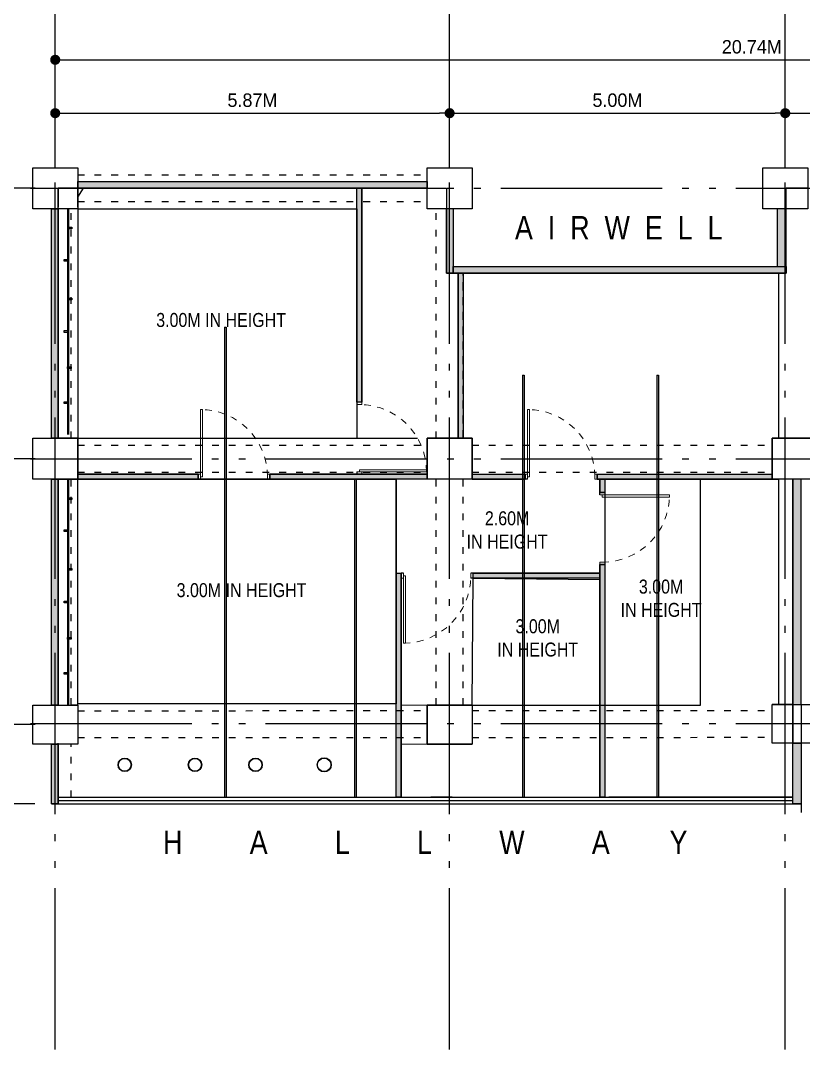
# Model space of a CAD drawing. Header units: metres. Extents: x 1770 to 2101, y 1850 to 1943.
# Drawn here: x 1820.37 to 1832.02, y 1883.31 to 1898.62 of the extents above; entities that cross this region are included whole.
import ezdxf

# ---------------------------------------------------------------- set-up
doc = ezdxf.new("R2010")
doc.units = ezdxf.units.M
for name, pattern in [('ACAD_ISO02W100', [15, 12, -3]), ('ACAD_ISO05W100', [33, 24, -3, 0, -3, 0, -3]), ('ACAD_ISO07W100', [3, 0, -3])]:
    doc.linetypes.add(name, pattern=pattern)
for name, color, linetype in [('AR-DIM 1', 7, 'Continuous'), ('CEILING TILES', 30, 'Continuous'), ('COLUMN AND BEAMS', 160, 'Continuous'), ('LOLLIPOP', 80, 'ACAD_ISO05W100'), ('SPINKLER', 10, 'Continuous'), ('TRACK LIGHT', 210, 'Continuous'), ('WALLS', 30, 'Continuous')]:
    doc.layers.add(name, color=color, linetype=linetype)
doc.layers.add('DOOR', color=210, linetype='Continuous', lineweight=15)
doc.layers.add('TEFRIS1', color=161, linetype='Continuous', lineweight=15)
doc.styles.get("Standard").update_dxf_attribs({"font": 'arial.ttf'})
doc.styles.add('style2', font='bahnschrift.ttf')
doc.dimstyles.new('Copy of 100', dxfattribs={"dimtxt": 0.2, "dimasz": 0.15, "dimexe": 0.18, "dimexo": 0.3, "dimgap": 0.09, "dimtad": 1, "dimzin": 0, "dimdsep": 46, "dimtxsty": 'style2', "dimblk": 'DOT', "dimcen": 0.09, "dimclrd": 256, "dimclre": 256, "dimclrt": 256, "dimadec": 0, "dimazin": 0, "dimtfac": 1, "dimtofl": 0, "dimtmove": 0, "dimatfit": 3, "dimldrblk": 'OBLIQUE', "dimfxl": 1, "dimtolj": 1, "dimtzin": 0, "dimarcsym": 0})

# ---------------------------------------------------------------- blocks, each defined once
blk = doc.blocks.new('_Dot')
at = {"color": 0, "linetype": 'ByBlock', "lineweight": -2}
blk.add_line((-0.5, 0), (-1, 0), dxfattribs=at)
at = {"color": 0, "linetype": 'ByBlock', "const_width": 0.5}
blk.add_lwpolyline([(-0.25, 0, 1), (0.25, 0, 1)], format="xyb", close=True, dxfattribs=at)
blk = doc.blocks.new('*D27')
at = {"layer": 'AR-DIM 1', "lineweight": -2, "ltscale": 0.1, "transparency": 16777216}
for p, q in [((1820.881, 1896.426), (1820.881, 1897.422)), ((1826.751, 1896.426), (1826.751, 1897.422)), ((1821.031, 1897.242), (1826.601, 1897.242))]:
    blk.add_line(p, q, dxfattribs=at)
at = {"layer": 'Defpoints', "color": 0, "ltscale": 0.1, "transparency": 16777216}
for p in [(1826.751, 1897.242), (1820.881, 1896.126), (1826.751, 1896.126)]:
    blk.add_point(p, dxfattribs=at)
at = {"layer": 'AR-DIM 1', "lineweight": -2, "ltscale": 0.1, "transparency": 16777216, "xscale": 0.15, "yscale": 0.15, "zscale": 0.15, "rotation": 180}
blk.add_blockref('_Dot', (1820.881, 1897.242), dxfattribs=at)
at = {"layer": 'AR-DIM 1', "lineweight": -2, "ltscale": 0.1, "transparency": 16777216, "xscale": 0.15, "yscale": 0.15, "zscale": 0.15}
blk.add_blockref('_Dot', (1826.751, 1897.242), dxfattribs=at)
at = {"layer": 'AR-DIM 1', "ltscale": 0.1, "transparency": 16777216, "insert": (1823.816, 1897.434), "char_height": 0.2, "attachment_point": 5, "style": 'style2'}
blk.add_mtext('\\A1;5.87M', dxfattribs=at)
blk = doc.blocks.new('_Oblique')
at = {"color": 0, "linetype": 'ByBlock', "lineweight": -2}
blk.add_line((-0.5, -0.5), (0.5, 0.5), dxfattribs=at)
blk = doc.blocks.new('*D28')
at = {"layer": 'AR-DIM 1', "lineweight": -2, "ltscale": 0.1, "transparency": 16777216}
for p, q in [((1826.751, 1896.426), (1826.751, 1897.422)), ((1831.746, 1896.426), (1831.746, 1897.422)), ((1826.901, 1897.242), (1831.596, 1897.242))]:
    blk.add_line(p, q, dxfattribs=at)
at = {"layer": 'Defpoints', "color": 0, "ltscale": 0.1, "transparency": 16777216}
for p in [(1831.746, 1897.242), (1826.751, 1896.126), (1831.746, 1896.126)]:
    blk.add_point(p, dxfattribs=at)
at = {"layer": 'AR-DIM 1', "lineweight": -2, "ltscale": 0.1, "transparency": 16777216, "xscale": 0.15, "yscale": 0.15, "zscale": 0.15, "rotation": 180}
blk.add_blockref('_Dot', (1826.751, 1897.242), dxfattribs=at)
at = {"layer": 'AR-DIM 1', "lineweight": -2, "ltscale": 0.1, "transparency": 16777216, "xscale": 0.15, "yscale": 0.15, "zscale": 0.15}
blk.add_blockref('_Dot', (1831.746, 1897.242), dxfattribs=at)
at = {"layer": 'AR-DIM 1', "ltscale": 0.1, "transparency": 16777216, "insert": (1829.248, 1897.434), "char_height": 0.2, "attachment_point": 5, "style": 'style2'}
blk.add_mtext('\\A1;5.00M', dxfattribs=at)
blk = doc.blocks.new('*D22')
at = {"layer": 'AR-DIM 1', "lineweight": -2, "ltscale": 0.1, "transparency": 16777216}
for p, q in [((1831.746, 1896.426), (1831.746, 1897.422)), ((1835.791, 1896.426), (1835.791, 1897.422)), ((1831.896, 1897.242), (1835.641, 1897.242))]:
    blk.add_line(p, q, dxfattribs=at)
at = {"layer": 'Defpoints', "color": 0, "ltscale": 0.1, "transparency": 16777216}
for p in [(1835.791, 1897.242), (1831.746, 1896.126), (1835.791, 1896.126)]:
    blk.add_point(p, dxfattribs=at)
at = {"layer": 'AR-DIM 1', "lineweight": -2, "ltscale": 0.1, "transparency": 16777216, "xscale": 0.15, "yscale": 0.15, "zscale": 0.15, "rotation": 180}
blk.add_blockref('_Dot', (1831.746, 1897.242), dxfattribs=at)
at = {"layer": 'AR-DIM 1', "lineweight": -2, "ltscale": 0.1, "transparency": 16777216, "xscale": 0.15, "yscale": 0.15, "zscale": 0.15}
blk.add_blockref('_Dot', (1835.791, 1897.242), dxfattribs=at)
at = {"layer": 'AR-DIM 1', "ltscale": 0.1, "transparency": 16777216, "insert": (1833.768, 1897.434), "char_height": 0.2, "attachment_point": 5, "style": 'style2'}
blk.add_mtext('\\A1;4.05M', dxfattribs=at)
blk = doc.blocks.new('*D24')
at = {"layer": 'AR-DIM 1', "lineweight": -2, "ltscale": 0.1, "transparency": 16777216}
for p, q in [((1820.881, 1896.426), (1820.881, 1898.216)), ((1841.616, 1896.426), (1841.616, 1898.216)), ((1821.031, 1898.036), (1841.466, 1898.036))]:
    blk.add_line(p, q, dxfattribs=at)
at = {"layer": 'Defpoints', "color": 0, "ltscale": 0.1, "transparency": 16777216}
for p in [(1841.616, 1898.036), (1820.881, 1896.126), (1841.616, 1896.126)]:
    blk.add_point(p, dxfattribs=at)
at = {"layer": 'AR-DIM 1', "lineweight": -2, "ltscale": 0.1, "transparency": 16777216, "xscale": 0.15, "yscale": 0.15, "zscale": 0.15, "rotation": 180}
blk.add_blockref('_Dot', (1820.881, 1898.036), dxfattribs=at)
at = {"layer": 'AR-DIM 1', "lineweight": -2, "ltscale": 0.1, "transparency": 16777216, "xscale": 0.15, "yscale": 0.15, "zscale": 0.15}
blk.add_blockref('_Dot', (1841.616, 1898.036), dxfattribs=at)
at = {"layer": 'AR-DIM 1', "ltscale": 0.1, "transparency": 16777216, "insert": (1831.248, 1898.228), "char_height": 0.2, "attachment_point": 5, "style": 'style2'}
blk.add_mtext('\\A1;20.74M', dxfattribs=at)
blk = doc.blocks.new('*D25')
at = {"layer": 'AR-DIM 1', "lineweight": -2, "ltscale": 0.1, "transparency": 16777216}
for p, q in [((1820.581, 1896.126), (1819.467, 1896.126)), ((1819.647, 1895.976), (1819.647, 1892.251)), ((1820.581, 1892.101), (1819.467, 1892.101))]:
    blk.add_line(p, q, dxfattribs=at)
at = {"layer": 'Defpoints', "color": 0, "ltscale": 0.1, "transparency": 16777216}
for p in [(1820.881, 1896.126), (1819.647, 1892.101), (1820.881, 1892.101)]:
    blk.add_point(p, dxfattribs=at)
at = {"layer": 'AR-DIM 1', "lineweight": -2, "ltscale": 0.1, "transparency": 16777216, "xscale": 0.15, "yscale": 0.15, "zscale": 0.15}
for p, rotation in [((1819.647, 1896.126), 90), ((1819.647, 1892.101), 270)]:
    blk.add_blockref('_Dot', p, dxfattribs=dict(at, rotation=rotation))
at = {"layer": 'AR-DIM 1', "ltscale": 0.1, "transparency": 16777216, "insert": (1819.455, 1894.113), "char_height": 0.2, "attachment_point": 5, "rotation": 90, "style": 'style2'}
blk.add_mtext('\\A1;4.03M', dxfattribs=at)
blk = doc.blocks.new('*D26')
at = {"layer": 'AR-DIM 1', "lineweight": -2, "ltscale": 0.1, "transparency": 16777216}
for p, q in [((1820.581, 1892.101), (1819.467, 1892.101)), ((1819.647, 1891.951), (1819.647, 1888.296)), ((1820.581, 1888.146), (1819.467, 1888.146))]:
    blk.add_line(p, q, dxfattribs=at)
at = {"layer": 'Defpoints', "color": 0, "ltscale": 0.1, "transparency": 16777216}
for p in [(1820.881, 1892.101), (1819.647, 1888.146), (1820.881, 1888.146)]:
    blk.add_point(p, dxfattribs=at)
at = {"layer": 'AR-DIM 1', "lineweight": -2, "ltscale": 0.1, "transparency": 16777216, "xscale": 0.15, "yscale": 0.15, "zscale": 0.15}
for p, rotation in [((1819.647, 1892.101), 90), ((1819.647, 1888.146), 270)]:
    blk.add_blockref('_Dot', p, dxfattribs=dict(at, rotation=rotation))
at = {"layer": 'AR-DIM 1', "ltscale": 0.1, "transparency": 16777216, "insert": (1819.455, 1890.123), "char_height": 0.2, "attachment_point": 5, "rotation": 90, "style": 'style2'}
blk.add_mtext('\\A1;3.96M', dxfattribs=at)
blk = doc.blocks.new('*D20')
at = {"layer": 'AR-DIM 1', "lineweight": -2, "ltscale": 0.1, "transparency": 16777216}
for p, q in [((1820.581, 1888.146), (1819.467, 1888.146)), ((1819.647, 1887.996), (1819.647, 1887.116)), ((1820.576, 1886.966), (1819.467, 1886.966))]:
    blk.add_line(p, q, dxfattribs=at)
at = {"layer": 'Defpoints', "color": 0, "ltscale": 0.1, "transparency": 16777216}
for p in [(1820.881, 1888.146), (1819.647, 1886.966), (1820.876, 1886.966)]:
    blk.add_point(p, dxfattribs=at)
at = {"layer": 'AR-DIM 1', "lineweight": -2, "ltscale": 0.1, "transparency": 16777216, "xscale": 0.15, "yscale": 0.15, "zscale": 0.15}
for p, rotation in [((1819.647, 1888.146), 90), ((1819.647, 1886.966), 270)]:
    blk.add_blockref('_Dot', p, dxfattribs=dict(at, rotation=rotation))
at = {"layer": 'AR-DIM 1', "ltscale": 0.1, "transparency": 16777216, "insert": (1819.455, 1887.556), "char_height": 0.2, "attachment_point": 5, "rotation": 90, "style": 'style2'}
blk.add_mtext('\\A1;1.18M', dxfattribs=at)
blk = doc.blocks.new('*D21')
at = {"layer": 'AR-DIM 1', "lineweight": -2, "ltscale": 0.1, "transparency": 16777216}
for p, q in [((1820.526, 1896.126), (1818.761, 1896.126)), ((1818.941, 1887.116), (1818.941, 1895.976)), ((1820.526, 1886.966), (1818.761, 1886.966))]:
    blk.add_line(p, q, dxfattribs=at)
at = {"layer": 'Defpoints', "color": 0, "ltscale": 0.1, "transparency": 16777216}
for p in [(1818.941, 1896.126), (1820.826, 1896.126), (1820.826, 1886.966)]:
    blk.add_point(p, dxfattribs=at)
at = {"layer": 'AR-DIM 1', "lineweight": -2, "ltscale": 0.1, "transparency": 16777216, "xscale": 0.15, "yscale": 0.15, "zscale": 0.15}
for p, rotation in [((1818.941, 1896.126), 90), ((1818.941, 1886.966), 270)]:
    blk.add_blockref('_Dot', p, dxfattribs=dict(at, rotation=rotation))
at = {"layer": 'AR-DIM 1', "ltscale": 0.1, "transparency": 16777216, "insert": (1818.748, 1891.546), "char_height": 0.2, "attachment_point": 5, "rotation": 90, "style": 'style2'}
blk.add_mtext('\\A1;9.16M', dxfattribs=at)

msp = doc.modelspace()

# ---------------------------------------------------------------- hatches: boundary and pattern name
at = {"layer": 'CEILING TILES', "ltscale": 0.1, "true_color": 0x939598, "transparency": 33554554}
h = msp.add_hatch(dxfattribs=at)
h.set_pattern_fill('ANSI37', color=252, scale=10, angle=283)
h.paths.add_polyline_path([(1825.371, 1896.126), (1821.216, 1896.126), (1821.216, 1895.926), (1825.371, 1895.926)])
h.paths.add_polyline_path([(1825.371, 1895.926), (1821.216, 1895.926), (1821.216, 1895.821), (1825.371, 1895.821)])
at = {"layer": 'CEILING TILES', "ltscale": 0.1, "true_color": 0xa953a0, "transparency": 33554554}
h = msp.add_hatch(dxfattribs=at)
h.set_pattern_fill('AR-B816', color=215, scale=10, angle=283)
h.paths.add_polyline_path([(1825.371, 1896.126), (1821.216, 1896.126), (1821.216, 1895.926), (1825.371, 1895.926)])
h = msp.add_hatch(dxfattribs=at)
h.set_pattern_fill('AR-B816', color=215, scale=10, angle=283)
h.paths.add_polyline_path([(1826.551, 1895.821), (1826.416, 1895.821), (1826.416, 1895.926), (1825.446, 1895.926), (1825.446, 1892.941), (1825.446, 1892.905, -0.28951), (1826.327, 1892.301), (1826.416, 1892.301), (1826.416, 1892.406), (1826.551, 1892.406)])
h.paths.add_polyline_path([(1826.416, 1896.126), (1825.446, 1896.126), (1825.446, 1895.926), (1826.416, 1895.926)])
h.paths.add_polyline_path([(1826.706, 1895.821), (1826.551, 1895.821), (1826.551, 1892.406), (1826.751, 1892.406), (1826.751, 1894.861), (1826.706, 1894.861)])
h.paths.add_polyline_path([(1825.446, 1892.905, 0.009377), (1825.408, 1892.906), (1825.371, 1892.906), (1825.371, 1892.406), (1823.861, 1892.406, -0.030783), (1823.925, 1892.301), (1826.327, 1892.301, 0.28951)])
h.paths.add_polyline_path([(1826.389, 1892.101), (1824.004, 1892.101, -0.050855), (1824.038, 1891.901), (1825.371, 1891.901), (1825.371, 1891.906), (1825.408, 1891.906), (1825.408, 1891.936), (1826.408, 1891.936, 0.041587)])
h.paths.add_polyline_path([(1826.327, 1892.301), (1823.925, 1892.301, -0.053968), (1824.004, 1892.101), (1826.389, 1892.101, 0.052501)])
h.paths.add_polyline_path([(1823.925, 1892.301), (1823.071, 1892.301), (1823.071, 1892.101), (1824.004, 1892.101, 0.053968)])
h.paths.add_polyline_path([(1823.041, 1892.301), (1821.216, 1892.301), (1821.216, 1892.101), (1823.041, 1892.101)])
h.paths.add_polyline_path([(1823.041, 1892.101), (1821.216, 1892.101), (1821.216, 1891.901), (1823.041, 1891.901)])
h.paths.add_polyline_path([(1823.041, 1891.901), (1821.216, 1891.901), (1821.216, 1891.871), (1823.006, 1891.871), (1823.041, 1891.871)])
h.paths.add_polyline_path([(1823.041, 1892.406), (1821.216, 1892.406), (1821.216, 1892.301), (1823.041, 1892.301)])
h.paths.add_polyline_path([(1823.861, 1892.406), (1823.071, 1892.406), (1823.071, 1892.301), (1823.925, 1892.301, 0.030783)])
h.paths.add_polyline_path([(1824.004, 1892.101), (1823.071, 1892.101), (1823.071, 1891.901), (1824.038, 1891.901, 0.050855)])
h.paths.add_polyline_path([(1824.038, 1891.901), (1823.071, 1891.901), (1823.071, 1891.833), (1823.041, 1891.833), (1823.041, 1891.796), (1824.041, 1891.796), (1824.041, 1891.833, 0.016889)])
h.paths.add_polyline_path([(1825.371, 1891.901), (1824.038, 1891.901, -0.007511), (1824.04, 1891.871), (1824.076, 1891.871), (1825.371, 1891.871)])
h.paths.add_polyline_path([(1826.416, 1891.901), (1825.446, 1891.901), (1825.446, 1891.871), (1826.416, 1891.871)])
h = msp.add_hatch(dxfattribs=at)
h.set_pattern_fill('AR-B816', color=215, scale=10, angle=283)
h.paths.add_polyline_path([(1825.371, 1895.926), (1821.216, 1895.926), (1821.216, 1895.821), (1825.371, 1895.821)])
h = msp.add_hatch(dxfattribs=at)
h.set_pattern_fill('AR-B816', color=215, scale=10, angle=283)
h.paths.add_polyline_path([(1821.116, 1895.821), (1820.926, 1895.821), (1820.926, 1892.406), (1821.116, 1892.406)])
h.paths.add_polyline_path([(1821.216, 1895.821), (1821.116, 1895.821), (1821.116, 1892.406), (1821.216, 1892.406)])
at = {"layer": 'CEILING TILES', "ltscale": 0.1, "true_color": 0xdbc1b3, "transparency": 33554495}
h = msp.add_hatch(dxfattribs=at)
h.set_pattern_fill('ANSI37', color=9, scale=10)
h.paths.add_polyline_path([(1825.371, 1895.821), (1821.216, 1895.821), (1821.216, 1892.406), (1823.041, 1892.406), (1823.041, 1892.833), (1823.071, 1892.833), (1823.071, 1892.833, -0.237109), (1823.861, 1892.406), (1825.371, 1892.406)])
h.paths.add_polyline_path([(1823.071, 1892.833), (1823.071, 1892.406), (1823.861, 1892.406, 0.237109)], flags=17)
at = {"layer": 'CEILING TILES', "ltscale": 0.1, "true_color": 0xa953a0, "transparency": 33554554}
h = msp.add_hatch(dxfattribs=at)
h.set_pattern_fill('AR-B816', color=215, scale=10, angle=283)
h.paths.add_polyline_path([(1826.876, 1894.861), (1826.806, 1894.861), (1826.751, 1894.861), (1826.751, 1892.406), (1826.876, 1892.406)])
h = msp.add_hatch(dxfattribs=at)
h.set_pattern_fill('AR-B816', color=215, scale=10, angle=283)
h.paths.add_polyline_path([(1826.416, 1892.301), (1826.327, 1892.301, -0.052501), (1826.389, 1892.101), (1826.416, 1892.101)])
h.paths.add_polyline_path([(1826.416, 1892.101), (1826.389, 1892.101, -0.041587), (1826.408, 1891.936), (1826.408, 1891.936), (1826.408, 1891.906), (1825.446, 1891.906), (1825.446, 1891.901), (1826.416, 1891.901)])
h = msp.add_hatch(dxfattribs=at)
h.set_pattern_fill('AR-B816', color=215, scale=10, angle=283)
h.paths.add_polyline_path([(1821.116, 1891.796), (1820.926, 1891.796), (1820.926, 1888.436), (1821.116, 1888.436)])
h.paths.add_polyline_path([(1821.216, 1891.796), (1821.116, 1891.796), (1821.116, 1888.436), (1821.216, 1888.436)])
h.paths.add_polyline_path([(1821.216, 1887.951), (1821.216, 1887.856), (1821.116, 1887.856), (1821.116, 1887.066), (1825.336, 1887.066), (1825.336, 1887.953)])
h.paths.add_polyline_path([(1821.116, 1887.856), (1820.926, 1887.856), (1820.926, 1887.066), (1821.116, 1887.066)])
h.paths.add_polyline_path([(1823.401, 1888.161), (1821.216, 1888.161), (1821.216, 1887.951), (1823.401, 1887.952)])
h.paths.add_polyline_path([(1823.401, 1888.352), (1821.216, 1888.351), (1821.216, 1888.161), (1823.401, 1888.161)])
h.paths.add_polyline_path([(1823.401, 1888.452), (1821.216, 1888.451), (1821.216, 1888.436), (1821.216, 1888.351), (1823.401, 1888.352)])
h.paths.add_polyline_path([(1825.336, 1888.161), (1823.426, 1888.161), (1823.426, 1887.952), (1825.336, 1887.953)])
h.paths.add_polyline_path([(1825.336, 1888.353), (1823.426, 1888.352), (1823.426, 1888.161), (1825.336, 1888.161)])
h.paths.add_polyline_path([(1825.336, 1888.453), (1823.426, 1888.452), (1823.426, 1888.352), (1825.336, 1888.353)])
h.paths.add_polyline_path([(1825.956, 1887.953), (1825.361, 1887.953), (1825.361, 1887.066), (1825.956, 1887.066)])
h.paths.add_polyline_path([(1825.956, 1888.161), (1825.361, 1888.161), (1825.361, 1887.953), (1825.956, 1887.953)])
h.paths.add_polyline_path([(1825.956, 1888.353), (1825.361, 1888.353), (1825.361, 1888.161), (1825.956, 1888.161)])
h.paths.add_polyline_path([(1825.956, 1888.453), (1825.336, 1888.453), (1825.336, 1888.353), (1825.956, 1888.353)])
h.paths.add_polyline_path([(1827.836, 1887.954), (1827.086, 1887.953), (1827.086, 1887.856), (1826.751, 1887.856), (1826.751, 1887.066), (1827.836, 1887.066)])
h.paths.add_polyline_path([(1826.751, 1887.856), (1826.031, 1887.856), (1826.031, 1887.066), (1826.751, 1887.066)])
h.paths.add_polyline_path([(1826.416, 1887.953), (1826.031, 1887.953), (1826.031, 1887.953), (1826.416, 1887.953)])
edge = h.paths.add_edge_path()
edge.add_arc((1826.066, 1890.358), 1, 299.0125, 313.2356, ccw=False)
edge.add_line((1826.551, 1889.484), (1826.551, 1888.436))
edge.add_line((1826.551, 1888.436), (1826.751, 1888.436))
edge.add_line((1826.751, 1888.436), (1826.751, 1889.63))
edge = h.paths.add_edge_path()
edge.add_arc((1826.066, 1890.358), 1, 271.7191, 299.0125, ccw=False)
edge.add_line((1826.096, 1889.359), (1826.096, 1889.358))
edge.add_line((1826.096, 1889.358), (1826.066, 1889.358))
edge.add_line((1826.066, 1889.358), (1826.066, 1890.321))
edge.add_line((1826.066, 1890.321), (1826.031, 1890.321))
edge.add_line((1826.031, 1890.321), (1826.031, 1888.436))
edge.add_line((1826.031, 1888.436), (1826.416, 1888.436))
edge.add_line((1826.416, 1888.436), (1826.551, 1888.436))
edge.add_line((1826.551, 1888.436), (1826.551, 1889.484))
edge = h.paths.add_edge_path()
edge.add_line((1826.551, 1891.796), (1826.416, 1891.796))
edge.add_line((1826.416, 1891.796), (1825.956, 1891.796))
edge.add_line((1825.956, 1891.796), (1825.956, 1890.396))
edge.add_line((1825.956, 1890.396), (1826.031, 1890.396))
edge.add_line((1826.031, 1890.396), (1826.066, 1890.396))
edge.add_line((1826.066, 1890.396), (1826.066, 1890.358))
edge.add_line((1826.066, 1890.358), (1826.096, 1890.358))
edge.add_line((1826.096, 1890.358), (1826.096, 1889.359))
edge.add_arc((1826.066, 1890.358), 1, 271.7191, 299.0125)
edge.add_line((1826.551, 1889.484), (1826.551, 1891.796))
edge = h.paths.add_edge_path()
edge.add_line((1826.751, 1891.796), (1826.551, 1891.796))
edge.add_line((1826.551, 1891.796), (1826.551, 1889.484))
edge.add_arc((1826.066, 1890.358), 1, 299.0125, 313.2356)
edge.add_line((1826.751, 1889.63), (1826.751, 1891.796))
edge = h.paths.add_edge_path()
edge.add_line((1826.951, 1891.796), (1826.751, 1891.796))
edge.add_line((1826.751, 1891.796), (1826.751, 1889.63))
edge.add_arc((1826.066, 1890.358), 1, 313.2356, 332.2515)
edge.add_line((1826.951, 1889.892), (1826.951, 1891.796))
edge = h.paths.add_edge_path()
edge.add_line((1827.836, 1891.796), (1827.086, 1891.796))
edge.add_line((1827.086, 1891.796), (1826.951, 1891.796))
edge.add_line((1826.951, 1891.796), (1826.951, 1889.892))
edge.add_arc((1826.066, 1890.358), 1, 332.2515, 360)
edge.add_line((1827.066, 1890.358), (1827.066, 1890.396))
edge.add_line((1827.066, 1890.396), (1827.101, 1890.396))
edge.add_line((1827.101, 1890.396), (1827.836, 1890.396))
edge.add_line((1827.836, 1890.396), (1827.836, 1891.796))
edge = h.paths.add_edge_path()
edge.add_line((1829.061, 1891.531), (1829.023, 1891.531))
edge.add_line((1829.023, 1891.531), (1829.023, 1891.561))
edge.add_line((1829.023, 1891.561), (1828.986, 1891.561))
edge.add_line((1828.986, 1891.561), (1828.986, 1891.596))
edge.add_line((1828.986, 1891.596), (1828.986, 1891.796))
edge.add_line((1828.986, 1891.796), (1828.946, 1891.796))
edge.add_line((1828.946, 1891.796), (1828.911, 1891.796))
edge.add_line((1828.911, 1891.796), (1828.911, 1891.833))
edge.add_arc((1827.911, 1891.833), 1, 360, 363.8704)
edge.add_line((1828.908, 1891.901), (1827.941, 1891.901))
edge.add_line((1827.941, 1891.901), (1827.941, 1891.833))
edge.add_line((1827.941, 1891.833), (1827.911, 1891.833))
edge.add_line((1827.911, 1891.833), (1827.911, 1891.796))
edge.add_line((1827.911, 1891.796), (1827.876, 1891.796))
edge.add_line((1827.876, 1891.796), (1827.861, 1891.796))
edge.add_line((1827.861, 1891.796), (1827.861, 1890.396))
edge.add_line((1827.861, 1890.396), (1828.986, 1890.396))
edge.add_line((1828.986, 1890.396), (1828.986, 1890.526))
edge.add_line((1828.986, 1890.526), (1828.986, 1890.561))
edge.add_line((1828.986, 1890.561), (1829.023, 1890.561))
edge.add_arc((1829.023, 1891.561), 1, 270, 272.1491)
edge.add_line((1829.061, 1890.561), (1829.061, 1891.531))
edge = h.paths.add_edge_path()
edge.add_line((1827.101, 1890.321), (1827.065, 1890.321))
edge.add_arc((1826.066, 1890.358), 1, 332.2515, 357.8509, ccw=False)
edge.add_line((1826.951, 1889.892), (1826.951, 1888.436))
edge.add_line((1826.951, 1888.436), (1827.086, 1888.436))
edge.add_line((1827.086, 1888.436), (1827.101, 1890.321))
edge = h.paths.add_edge_path()
edge.add_arc((1826.066, 1890.358), 1, 313.2356, 332.2515, ccw=False)
edge.add_line((1826.751, 1889.63), (1826.751, 1888.436))
edge.add_line((1826.751, 1888.436), (1826.951, 1888.436))
edge.add_line((1826.951, 1888.436), (1826.951, 1889.892))
h.paths.add_polyline_path([(1827.836, 1888.161), (1827.086, 1888.161), (1827.086, 1887.953), (1827.836, 1887.954)])
h.paths.add_polyline_path([(1827.836, 1888.354), (1827.086, 1888.353), (1827.086, 1888.161), (1827.836, 1888.161)])
h.paths.add_polyline_path([(1828.986, 1887.954), (1827.861, 1887.954), (1827.861, 1887.066), (1828.986, 1887.066)])
h.paths.add_polyline_path([(1828.986, 1888.161), (1827.861, 1888.161), (1827.861, 1887.954), (1828.986, 1887.954)])
h.paths.add_polyline_path([(1828.986, 1888.354), (1827.861, 1888.354), (1827.861, 1888.161), (1828.986, 1888.161)])
h.paths.add_polyline_path([(1828.986, 1888.436), (1827.861, 1888.436), (1827.861, 1888.354), (1828.986, 1888.354)])
h.paths.add_polyline_path([(1827.836, 1888.436), (1827.086, 1888.436), (1827.086, 1888.353), (1827.836, 1888.354)])
h.paths.add_polyline_path([(1829.836, 1888.436), (1829.061, 1888.436), (1829.061, 1888.354), (1829.836, 1888.355)])
h.paths.add_polyline_path([(1829.836, 1888.355), (1829.061, 1888.354), (1829.061, 1888.161), (1829.836, 1888.161)])
h.paths.add_polyline_path([(1829.836, 1888.161), (1829.061, 1888.161), (1829.061, 1887.954), (1829.836, 1887.955)])
h.paths.add_polyline_path([(1829.836, 1887.955), (1829.061, 1887.954), (1829.061, 1887.066), (1829.836, 1887.066)])
h.paths.add_polyline_path([(1831.746, 1887.866), (1831.551, 1887.866), (1831.551, 1887.956), (1829.861, 1887.955), (1829.861, 1887.066), (1831.746, 1887.066)])
h.paths.add_polyline_path([(1831.551, 1888.161), (1829.861, 1888.161), (1829.861, 1887.955), (1831.551, 1887.956)])
h.paths.add_polyline_path([(1831.551, 1888.356), (1829.861, 1888.355), (1829.861, 1888.161), (1831.551, 1888.161)])
h.paths.add_polyline_path([(1831.551, 1888.446), (1831.651, 1888.446), (1831.651, 1891.796), (1831.551, 1891.796), (1830.486, 1891.796), (1830.486, 1888.436), (1829.861, 1888.436), (1829.861, 1888.355), (1831.551, 1888.356)])
h.paths.add_polyline_path([(1826.215, 1887.272), (1826.47, 1887.272)], flags=16)
h.paths.add_polyline_path([(1826.031, 1887.856), (1826.416, 1887.856), (1826.416, 1888.436), (1826.031, 1888.436)])
at = {"layer": 'CEILING TILES', "ltscale": 0.1, "true_color": 0xdbc1b3, "transparency": 33554495}
h = msp.add_hatch(dxfattribs=at)
h.set_pattern_fill('ANSI37', color=9, scale=10)
h.paths.add_polyline_path([(1823.401, 1891.796), (1821.216, 1891.796), (1821.216, 1888.453), (1823.401, 1888.453)])
h.paths.add_polyline_path([(1825.336, 1891.796), (1823.426, 1891.796), (1823.426, 1888.453), (1825.336, 1888.453)])
h.paths.add_polyline_path([(1825.956, 1891.796), (1825.361, 1891.796), (1825.361, 1888.453), (1825.956, 1888.453)])
h = msp.add_hatch(dxfattribs=at)
h.set_pattern_fill('ANSI37', color=9, scale=10)
h.paths.add_polyline_path([(1829.836, 1890.978, -0.23175), (1829.061, 1890.561), (1829.061, 1890.526), (1829.061, 1888.436), (1829.836, 1888.436)])
h.paths.add_polyline_path([(1830.486, 1891.796), (1829.861, 1891.796), (1829.861, 1891.561), (1830.023, 1891.561), (1830.023, 1891.531), (1830.023, 1891.531, -0.137889), (1829.861, 1891.014), (1829.861, 1888.436), (1830.486, 1888.436)])
h.paths.add_polyline_path([(1829.836, 1891.531), (1829.061, 1891.531), (1829.061, 1890.561, 0.23175), (1829.836, 1890.978)])
h.paths.add_polyline_path([(1830.023, 1891.531), (1829.861, 1891.531), (1829.861, 1891.014, 0.137889)], flags=17)
h.paths.add_polyline_path([(1829.836, 1891.796), (1829.061, 1891.796), (1829.061, 1891.561), (1829.836, 1891.561)])
h = msp.add_hatch(dxfattribs=at)
h.set_pattern_fill('ANSI37', color=9, scale=10)
h.paths.add_polyline_path([(1828.986, 1890.306), (1827.861, 1890.315), (1827.861, 1888.436), (1828.986, 1888.436)])
h.paths.add_polyline_path([(1827.836, 1890.315), (1827.101, 1890.321), (1827.086, 1888.436), (1827.836, 1888.436)])
at = {"layer": 'WALLS', "ltscale": 0.1}
h = msp.add_hatch(color=256, dxfattribs=at)
h.dxf.hatch_style = 1
h.paths.add_polyline_path([(1826.416, 1896.226), (1821.216, 1896.226), (1821.216, 1896.126), (1826.416, 1896.126)])
h = msp.add_hatch(color=256, dxfattribs=at)
h.dxf.hatch_style = 1
h.paths.add_polyline_path([(1825.446, 1896.126), (1825.371, 1896.126), (1825.371, 1892.941), (1825.446, 1892.941)])
h = msp.add_hatch(color=256, dxfattribs=at)
h.dxf.hatch_style = 1
h.paths.add_polyline_path([(1820.881, 1895.821), (1820.826, 1895.821), (1820.826, 1892.406), (1820.881, 1892.406)])
h.paths.add_polyline_path([(1820.926, 1895.821), (1820.881, 1895.821), (1820.881, 1892.406), (1820.926, 1892.406)])
h = msp.add_hatch(color=256, dxfattribs=at)
h.dxf.hatch_style = 1
h.paths.add_polyline_path([(1826.806, 1895.821), (1826.751, 1895.821), (1826.751, 1894.861), (1826.806, 1894.861)])
h.paths.add_polyline_path([(1826.751, 1895.821), (1826.706, 1895.821), (1826.706, 1894.861), (1826.751, 1894.861)])
h = msp.add_hatch(color=256, dxfattribs=at)
h.dxf.hatch_style = 1
h.paths.add_polyline_path([(1831.746, 1895.821), (1831.627, 1895.821), (1831.627, 1894.961), (1831.746, 1894.961)])
h.paths.add_polyline_path([(1831.761, 1895.821), (1831.746, 1895.821), (1831.746, 1894.961), (1831.761, 1894.961)])
h = msp.add_hatch(color=256, dxfattribs=at)
h.dxf.hatch_style = 1
h.paths.add_polyline_path([(1831.746, 1894.961), (1826.806, 1894.961), (1826.806, 1894.861), (1831.746, 1894.861)])
h.paths.add_polyline_path([(1831.761, 1894.961), (1831.746, 1894.961), (1831.746, 1894.861), (1831.761, 1894.861)])
h = msp.add_hatch(color=256, dxfattribs=at)
h.dxf.hatch_style = 1
h.paths.add_polyline_path([(1826.951, 1894.861), (1826.876, 1894.861), (1826.876, 1892.406), (1826.951, 1892.406)])
h = msp.add_hatch(color=256, dxfattribs=at)
h.dxf.hatch_style = 1
h.paths.add_polyline_path([(1820.926, 1891.796), (1820.881, 1891.796), (1820.881, 1888.436), (1820.926, 1888.436)])
h.paths.add_polyline_path([(1820.881, 1891.796), (1820.826, 1891.796), (1820.826, 1888.436), (1820.881, 1888.436)])
h = msp.add_hatch(color=256, dxfattribs=at)
h.dxf.hatch_style = 1
h.paths.add_polyline_path([(1823.006, 1891.871), (1821.216, 1891.871), (1821.216, 1891.796), (1823.006, 1891.796)])
h = msp.add_hatch(color=256, dxfattribs=at)
h.dxf.hatch_style = 1
h.paths.add_polyline_path([(1826.416, 1891.871), (1824.076, 1891.871), (1824.076, 1891.796), (1826.416, 1891.796)])
h = msp.add_hatch(color=256, dxfattribs=at)
h.dxf.hatch_style = 1
h.paths.add_polyline_path([(1827.876, 1891.871), (1827.086, 1891.871), (1827.086, 1891.796), (1827.876, 1891.796)])
h = msp.add_hatch(color=256, dxfattribs=at)
h.dxf.hatch_style = 1
h.paths.add_polyline_path([(1831.551, 1891.871), (1828.946, 1891.871), (1828.946, 1891.796), (1831.551, 1891.796)])
h = msp.add_hatch(color=256, dxfattribs=at)
h.dxf.hatch_style = 1
h.paths.add_polyline_path([(1829.061, 1891.796), (1828.986, 1891.796), (1828.986, 1891.596), (1829.061, 1891.596)])
h = msp.add_hatch(color=256, dxfattribs=at)
h.dxf.hatch_style = 1
h.paths.add_polyline_path([(1831.983, 1891.796), (1831.861, 1891.796), (1831.861, 1888.446), (1831.983, 1888.446)])
h = msp.add_hatch(color=256, dxfattribs=at)
h.dxf.hatch_style = 1
h.paths.add_polyline_path([(1826.031, 1887.953), (1825.956, 1887.953), (1825.956, 1887.066), (1826.031, 1887.066)])
h.paths.add_polyline_path([(1826.031, 1888.353), (1825.956, 1888.353), (1825.956, 1887.953), (1826.031, 1887.953)])
h.paths.add_polyline_path([(1826.031, 1890.396), (1825.956, 1890.396), (1825.956, 1888.353), (1826.031, 1888.353)])
h = msp.add_hatch(color=256, dxfattribs=at)
h.dxf.hatch_style = 1
h.paths.add_polyline_path([(1828.986, 1890.396), (1827.861, 1890.396), (1827.861, 1890.321), (1828.986, 1890.321)])
h.paths.add_polyline_path([(1827.836, 1890.396), (1827.101, 1890.396), (1827.101, 1890.321), (1827.836, 1890.321)])
h.paths.add_polyline_path([(1827.861, 1890.396), (1827.836, 1890.396), (1827.836, 1890.321), (1827.861, 1890.321)])
h.paths.add_polyline_path([(1829.061, 1890.526), (1828.986, 1890.526), (1828.986, 1888.354), (1829.061, 1888.354)])
h.paths.add_polyline_path([(1829.061, 1888.354), (1828.986, 1888.354), (1828.986, 1887.954), (1829.061, 1887.954)])
h.paths.add_polyline_path([(1829.061, 1887.954), (1828.986, 1887.954), (1828.986, 1887.066), (1829.061, 1887.066)])
h = msp.add_hatch(color=256, dxfattribs=at)
h.dxf.hatch_style = 1
h.paths.add_polyline_path([(1820.926, 1887.856), (1820.881, 1887.856), (1820.881, 1886.966), (1820.926, 1886.966)])
h.paths.add_polyline_path([(1820.881, 1887.856), (1820.826, 1887.856), (1820.826, 1886.966), (1820.881, 1886.966)])
h = msp.add_hatch(color=256, dxfattribs=at)
h.dxf.hatch_style = 1
h.paths.add_polyline_path([(1831.983, 1887.866), (1831.861, 1887.866), (1831.861, 1886.966), (1831.983, 1886.966)])

# ---------------------------------------------------------------- linework, layer by layer
for p, q in [((1820.926, 1895.841), (1820.926, 1896.126)), ((1820.926, 1896.126), (1821.216, 1896.126)), ((1821.216, 1896.126), (1821.216, 1895.841)), ((1821.216, 1896.126), (1826.466, 1896.126)), ((1825.371, 1892.941), (1825.371, 1896.126)), ((1825.446, 1892.941), (1825.446, 1896.126)), ((1826.416, 1895.841), (1826.416, 1896.126)), ((1826.466, 1896.126), (1826.706, 1896.126)), ((1826.706, 1896.126), (1826.706, 1895.841)), ((1832.081, 1896.126), (1831.761, 1896.126)), ((1831.761, 1895.791), (1831.761, 1896.126)), ((1820.926, 1892.406), (1820.926, 1895.841)), ((1826.706, 1895.841), (1826.706, 1895.806)), ((1826.706, 1895.806), (1826.706, 1895.056)), ((1831.761, 1895.791), (1831.761, 1895.821)), ((1831.761, 1895.036), (1831.761, 1895.791)), ((1826.706, 1895.056), (1826.706, 1894.861)), ((1831.761, 1894.861), (1831.761, 1895.036)), ((1826.706, 1894.861), (1827.001, 1894.861)), ((1826.806, 1894.961), (1831.561, 1894.961)), ((1826.876, 1894.861), (1826.876, 1892.406)), ((1826.951, 1894.861), (1826.951, 1892.406)), ((1827.001, 1894.861), (1831.561, 1894.861)), ((1831.561, 1894.861), (1831.761, 1894.861)), ((1825.446, 1892.941), (1825.371, 1892.941)), ((1825.446, 1892.941), (1825.371, 1892.941)), ((1821.216, 1892.406), (1820.926, 1892.406)), ((1821.216, 1891.836), (1821.216, 1892.406)), ((1826.416, 1892.406), (1826.416, 1891.826)), ((1827.086, 1892.406), (1826.416, 1892.406)), ((1827.086, 1891.826), (1827.086, 1892.406)), ((1831.551, 1891.826), (1831.551, 1892.406)), ((1832.161, 1892.406), (1831.551, 1892.406)), ((1820.926, 1888.436), (1820.926, 1891.796)), ((1823.006, 1891.871), (1821.216, 1891.871)), ((1821.216, 1891.871), (1821.216, 1891.796)), ((1823.006, 1891.796), (1821.216, 1891.796)), ((1823.006, 1891.796), (1823.006, 1891.871)), ((1823.006, 1891.871), (1823.006, 1891.796)), ((1823.041, 1891.796), (1823.006, 1891.796)), ((1824.076, 1891.796), (1824.076, 1891.871)), ((1826.416, 1891.871), (1824.076, 1891.871)), ((1824.076, 1891.871), (1824.076, 1891.796)), ((1824.076, 1891.871), (1824.076, 1891.796)), ((1826.416, 1891.796), (1824.076, 1891.796)), ((1825.371, 1891.906), (1825.371, 1891.871)), ((1826.416, 1891.826), (1826.416, 1891.796)), ((1827.086, 1891.871), (1827.876, 1891.871)), ((1827.086, 1891.871), (1827.086, 1891.796)), ((1827.086, 1891.796), (1827.876, 1891.796)), ((1827.876, 1891.871), (1827.876, 1891.796)), ((1827.911, 1891.796), (1827.876, 1891.796)), ((1828.946, 1891.871), (1828.946, 1891.796)), ((1828.946, 1891.871), (1831.551, 1891.871)), ((1828.946, 1891.871), (1828.946, 1891.796)), ((1828.946, 1891.796), (1831.551, 1891.796)), ((1828.986, 1891.796), (1828.986, 1891.596)), ((1829.061, 1891.796), (1829.061, 1891.596)), ((1831.551, 1891.871), (1831.551, 1891.796)), ((1831.861, 1888.446), (1831.861, 1891.796)), ((1831.983, 1888.446), (1831.983, 1891.796)), ((1828.986, 1891.596), (1829.061, 1891.596)), ((1828.986, 1891.561), (1828.986, 1891.596)), ((1825.956, 1887.066), (1825.956, 1890.396)), ((1825.956, 1890.396), (1826.031, 1890.396)), ((1826.031, 1887.066), (1826.031, 1890.396)), ((1826.066, 1890.396), (1826.031, 1890.396)), ((1828.986, 1890.396), (1827.066, 1890.396)), ((1827.101, 1890.321), (1827.101, 1890.396)), ((1828.986, 1890.526), (1829.061, 1890.526)), ((1828.986, 1890.526), (1828.986, 1887.066)), ((1829.061, 1890.526), (1828.986, 1890.526)), ((1829.061, 1890.526), (1829.061, 1887.066)), ((1828.986, 1890.321), (1827.065, 1890.321)), ((1820.926, 1888.436), (1821.216, 1888.436)), ((1826.416, 1888.436), (1826.416, 1887.856)), ((1827.086, 1888.436), (1826.416, 1888.436)), ((1831.551, 1887.866), (1831.551, 1888.446)), ((1831.861, 1888.446), (1831.551, 1888.446)), ((1831.861, 1887.866), (1831.861, 1888.446)), ((1820.926, 1887.066), (1820.926, 1887.866)), ((1826.416, 1887.856), (1827.086, 1887.856)), ((1831.861, 1887.866), (1831.551, 1887.866)), ((1831.861, 1887.066), (1831.861, 1887.866)), ((1820.926, 1887.066), (1823.211, 1887.066)), ((1823.211, 1887.066), (1824.121, 1887.066)), ((1824.121, 1887.066), (1826.471, 1887.066)), ((1826.791, 1887.066), (1826.471, 1887.066)), ((1826.791, 1887.066), (1829.566, 1887.066)), ((1831.861, 1887.066), (1829.121, 1887.066)), ((1829.566, 1887.066), (1830.471, 1887.066)), ((1830.471, 1887.066), (1831.861, 1887.066))]:
    msp.add_line(p, q)
at = {"layer": 'CEILING TILES', "ltscale": 0.1}
for p, q in [((1821.216, 1895.821), (1821.216, 1892.406)), ((1821.216, 1895.821), (1825.371, 1895.821)), ((1825.371, 1895.821), (1825.371, 1892.406)), ((1823.401, 1894.057), (1823.426, 1894.057)), ((1827.836, 1893.345), (1827.861, 1893.345)), ((1829.836, 1893.345), (1829.861, 1893.345)), ((1821.216, 1892.406), (1826.274, 1892.406)), ((1821.216, 1888.436), (1821.216, 1891.796)), ((1825.956, 1891.796), (1823.041, 1891.796)), ((1825.956, 1888.453), (1825.956, 1891.796)), ((1830.486, 1891.796), (1829.061, 1891.796)), ((1829.061, 1891.796), (1829.061, 1890.526)), ((1830.486, 1888.436), (1830.486, 1891.796)), ((1827.086, 1888.436), (1827.101, 1890.321)), ((1827.101, 1890.321), (1828.986, 1890.306)), ((1825.956, 1888.453), (1821.215, 1888.451)), ((1827.086, 1888.436), (1828.986, 1888.436)), ((1828.986, 1888.436), (1830.486, 1888.436))]:
    msp.add_line(p, q, dxfattribs=at)
msp.add_lwpolyline([(1821.216, 1891.796), (1825.956, 1891.796), (1825.956, 1888.453), (1821.216, 1888.453)], close=True, dxfattribs=at)
for centre, radius in [((1821.916, 1887.546), 0.1), ((1821.916, 1887.546), 0.095), ((1822.961, 1887.546), 0.1), ((1822.961, 1887.546), 0.095), ((1823.862, 1887.546), 0.1), ((1823.862, 1887.546), 0.095), ((1824.884, 1887.546), 0.105), ((1824.884, 1887.546), 0.1)]:
    msp.add_circle(centre, radius, dxfattribs=at)
at = {"layer": 'COLUMN AND BEAMS', "linetype": 'ACAD_ISO07W100', "ltscale": 0.05}
for p, q in [((1821.216, 1896.326), (1826.416, 1896.326)), ((1821.216, 1895.926), (1826.416, 1895.926)), ((1821.116, 1892.406), (1821.116, 1895.821)), ((1826.551, 1892.406), (1826.551, 1895.821)), ((1821.216, 1892.301), (1826.416, 1892.301)), ((1827.086, 1892.301), (1831.551, 1892.301)), ((1821.116, 1888.436), (1821.116, 1891.796)), ((1821.216, 1891.901), (1826.416, 1891.901)), ((1826.551, 1888.436), (1826.551, 1891.796)), ((1826.951, 1888.436), (1826.951, 1891.796)), ((1827.086, 1891.901), (1831.551, 1891.901)), ((1821.216, 1888.351), (1826.416, 1888.353)), ((1827.086, 1888.353), (1831.551, 1888.356)), ((1821.216, 1887.951), (1826.416, 1887.953)), ((1827.086, 1887.953), (1831.551, 1887.956)), ((1821.116, 1887.066), (1821.116, 1887.856))]:
    msp.add_line(p, q, dxfattribs=at)
at = {"layer": 'COLUMN AND BEAMS'}
for p, q in [((1820.926, 1896.126), (1826.706, 1896.126)), ((1831.651, 1892.406), (1831.651, 1894.861)), ((1832.161, 1892.406), (1831.551, 1892.406)), ((1831.551, 1892.406), (1831.551, 1891.796)), ((1831.551, 1891.796), (1831.651, 1891.797)), ((1831.651, 1888.446), (1831.651, 1891.797)), ((1821.216, 1888.436), (1821.116, 1888.436)), ((1831.551, 1888.446), (1831.651, 1888.446))]:
    msp.add_line(p, q, dxfattribs=at)
at = {"layer": 'COLUMN AND BEAMS', "linetype": 'ACAD_ISO02W100', "ltscale": 0.01}
msp.add_line((1826.951, 1892.406), (1826.951, 1894.861), dxfattribs=at)
at = {"layer": 'COLUMN AND BEAMS'}
for points in [[(1820.546, 1896.431), (1821.216, 1896.431), (1821.216, 1895.821), (1820.546, 1895.821)], [(1826.416, 1896.431), (1827.086, 1896.431), (1827.086, 1895.821), (1826.416, 1895.821)], [(1831.411, 1896.431), (1832.081, 1896.431), (1832.081, 1895.821), (1831.411, 1895.821)], [(1826.416, 1896.126), (1826.706, 1896.126), (1826.706, 1895.821), (1826.416, 1895.821)], [(1820.546, 1892.406), (1821.216, 1892.406), (1821.216, 1891.796), (1820.546, 1891.796)], [(1826.416, 1892.406), (1827.086, 1892.406), (1827.086, 1891.796), (1826.416, 1891.796)], [(1831.551, 1892.406), (1832.221, 1892.406), (1832.221, 1891.796), (1831.551, 1891.796)], [(1820.546, 1888.436), (1821.216, 1888.436), (1821.216, 1887.856), (1820.546, 1887.856)], [(1826.416, 1888.436), (1827.086, 1888.436), (1827.086, 1887.856), (1826.416, 1887.856)], [(1831.551, 1888.446), (1831.861, 1888.446), (1831.861, 1887.866), (1831.551, 1887.866)], [(1831.551, 1888.446), (1832.221, 1888.446), (1832.221, 1887.866), (1831.551, 1887.866)]]:
    msp.add_lwpolyline(points, close=True, dxfattribs=at)
for points in [[(1821.216, 1895.841), (1821.216, 1896.126), (1820.926, 1896.126), (1820.926, 1895.841)], [(1820.926, 1892.406), (1820.926, 1892.406), (1821.216, 1892.406), (1821.216, 1891.796), (1820.926, 1891.796)], [(1820.926, 1888.436), (1821.216, 1888.436), (1821.216, 1887.866)]]:
    msp.add_lwpolyline(points, dxfattribs=at)
at = {"layer": 'DOOR', "ltscale": 0.1}
for p, q in [((1823.041, 1891.833), (1823.041, 1892.833)), ((1823.041, 1892.833), (1823.071, 1892.833)), ((1823.071, 1892.833), (1823.071, 1891.833)), ((1827.911, 1891.833), (1827.911, 1892.833)), ((1827.911, 1892.833), (1827.941, 1892.833)), ((1827.941, 1892.833), (1827.941, 1891.833)), ((1826.408, 1891.936), (1825.408, 1891.936)), ((1825.408, 1891.936), (1825.408, 1891.906)), ((1826.408, 1891.906), (1826.408, 1891.936)), ((1823.006, 1891.796), (1823.041, 1891.796)), ((1823.041, 1891.796), (1823.041, 1891.871)), ((1823.071, 1891.833), (1823.041, 1891.833)), ((1825.371, 1891.871), (1825.371, 1891.906)), ((1825.371, 1891.906), (1825.446, 1891.906)), ((1825.408, 1891.906), (1826.408, 1891.906)), ((1827.876, 1891.796), (1827.911, 1891.796)), ((1827.911, 1891.796), (1827.911, 1891.871)), ((1827.941, 1891.833), (1827.911, 1891.833)), ((1828.986, 1891.596), (1828.986, 1891.561)), ((1828.986, 1891.561), (1829.061, 1891.561)), ((1829.023, 1891.561), (1830.023, 1891.561)), ((1829.023, 1891.531), (1829.023, 1891.561)), ((1830.023, 1891.531), (1829.023, 1891.531)), ((1830.023, 1891.561), (1830.023, 1891.531)), ((1826.031, 1890.396), (1826.066, 1890.396)), ((1826.066, 1890.396), (1826.066, 1890.321)), ((1826.066, 1890.358), (1826.066, 1889.358)), ((1826.096, 1890.358), (1826.066, 1890.358)), ((1826.096, 1889.358), (1826.096, 1890.358)), ((1826.066, 1889.358), (1826.096, 1889.358))]:
    msp.add_line(p, q, dxfattribs=at)
for points in [[(1825.371, 1892.906), (1825.371, 1892.941), (1825.446, 1892.941), (1825.446, 1892.906)], [(1823.006, 1891.796), (1823.041, 1891.796), (1823.041, 1891.871), (1823.006, 1891.871)], [(1824.041, 1891.796), (1824.076, 1891.796), (1824.076, 1891.871), (1824.041, 1891.871)], [(1825.371, 1891.871), (1825.371, 1891.906), (1825.446, 1891.906), (1825.446, 1891.871)], [(1827.876, 1891.796), (1827.911, 1891.796), (1827.911, 1891.871), (1827.876, 1891.871)], [(1828.911, 1891.796), (1828.946, 1891.796), (1828.946, 1891.871), (1828.911, 1891.871)], [(1828.986, 1891.596), (1828.986, 1891.561), (1829.061, 1891.561), (1829.061, 1891.596)], [(1828.986, 1890.561), (1828.986, 1890.526), (1829.061, 1890.526), (1829.061, 1890.561)], [(1826.031, 1890.396), (1826.066, 1890.396), (1826.066, 1890.321), (1826.031, 1890.321)], [(1827.066, 1890.396), (1827.101, 1890.396), (1827.101, 1890.321), (1827.066, 1890.321)]]:
    msp.add_lwpolyline(points, close=True, dxfattribs=at)
at = {"layer": 'DOOR', "linetype": 'ACAD_ISO02W100', "ltscale": 0.008}
for centre, start, end in [((1823.041, 1891.833), 0, 90), ((1825.408, 1891.906), 0, 90), ((1827.911, 1891.833), 0, 90), ((1829.023, 1891.561), 270, 0), ((1826.066, 1890.358), 270, 0)]:
    msp.add_arc(centre, 1, start, end, dxfattribs=at)
at = {"layer": 'LOLLIPOP', "ltscale": 0.1}
for p, q in [((1820.881, 1883.312), (1820.881, 1899.766)), ((1826.751, 1883.312), (1826.751, 1899.766)), ((1831.746, 1883.312), (1831.746, 1899.766)), ((1817.013, 1896.126), (1844.389, 1896.126)), ((1817.013, 1892.101), (1836.026, 1892.101)), ((1817.013, 1888.161), (1844.389, 1888.161))]:
    msp.add_line(p, q, dxfattribs=at)
at = {"layer": 'SPINKLER'}
for p, q in [((1823.401, 1894.057), (1823.401, 1887.076)), ((1823.426, 1894.057), (1823.426, 1887.076)), ((1827.836, 1893.345), (1827.836, 1887.066)), ((1827.861, 1893.345), (1827.861, 1887.066)), ((1829.836, 1893.345), (1829.836, 1887.066)), ((1829.861, 1893.345), (1829.861, 1887.066)), ((1825.336, 1891.796), (1825.336, 1887.066)), ((1825.361, 1891.796), (1825.361, 1887.066))]:
    msp.add_line(p, q, dxfattribs=at)
at = {"layer": 'TEFRIS1', "ltscale": 0.1}
for p, q in [((1828.986, 1890.321), (1828.186, 1890.321)), ((1828.986, 1888.436), (1828.986, 1887.856)), ((1831.551, 1888.446), (1831.551, 1887.866)), ((1826.416, 1887.856), (1826.031, 1887.856))]:
    msp.add_line(p, q, dxfattribs=at)
for points in [[(1826.416, 1888.436), (1826.031, 1888.436), (1826.031, 1887.856), (1826.416, 1887.856)], [(1826.751, 1887.856), (1826.031, 1887.856), (1826.031, 1887.066), (1826.751, 1887.066)]]:
    msp.add_lwpolyline(points, close=True, dxfattribs=at)
at = {"layer": 'TRACK LIGHT', "ltscale": 0.1}
for p, q in [((1821.063, 1895.821), (1821.063, 1892.461)), ((1821.071, 1895.821), (1821.071, 1892.461)), ((1821.078, 1895.821), (1821.078, 1892.461)), ((1820.926, 1891.796), (1821.216, 1891.796)), ((1821.063, 1891.796), (1821.063, 1888.436)), ((1821.216, 1891.796), (1821.071, 1891.796)), ((1821.071, 1891.796), (1821.071, 1888.436)), ((1821.078, 1891.796), (1821.078, 1888.436))]:
    msp.add_line(p, q, dxfattribs=at)
for points in [[(1821.078, 1895.546), (1821.128, 1895.546), (1821.128, 1895.521), (1821.078, 1895.521)], [(1821.013, 1895.066), (1821.063, 1895.066), (1821.063, 1895.041), (1821.013, 1895.041)], [(1821.078, 1894.49), (1821.128, 1894.49), (1821.128, 1894.465), (1821.078, 1894.465)], [(1821.013, 1894.006), (1821.063, 1894.006), (1821.063, 1893.981), (1821.013, 1893.981)], [(1821.066, 1893.468), (1821.116, 1893.468), (1821.116, 1893.443), (1821.066, 1893.443)], [(1821.013, 1892.945), (1821.063, 1892.945), (1821.063, 1892.92), (1821.013, 1892.92)], [(1821.078, 1891.521), (1821.128, 1891.521), (1821.128, 1891.496), (1821.078, 1891.496)], [(1821.013, 1891.041), (1821.063, 1891.041), (1821.063, 1891.016), (1821.013, 1891.016)], [(1821.078, 1890.465), (1821.128, 1890.465), (1821.128, 1890.44), (1821.078, 1890.44)], [(1821.013, 1889.981), (1821.063, 1889.981), (1821.063, 1889.956), (1821.013, 1889.956)], [(1821.066, 1889.443), (1821.116, 1889.443), (1821.116, 1889.418), (1821.066, 1889.418)], [(1821.013, 1888.92), (1821.063, 1888.92), (1821.063, 1888.895), (1821.013, 1888.895)]]:
    msp.add_lwpolyline(points, close=True, dxfattribs=at)
at = {"layer": 'WALLS', "ltscale": 0.1}
for p, q in [((1821.216, 1896.226), (1826.416, 1896.226)), ((1821.216, 1896.126), (1826.416, 1896.126)), ((1820.826, 1892.406), (1820.826, 1895.821)), ((1820.926, 1892.406), (1820.926, 1895.821)), ((1826.706, 1895.821), (1826.706, 1894.861)), ((1826.806, 1895.821), (1826.806, 1894.861)), ((1820.826, 1888.436), (1820.826, 1891.796)), ((1820.926, 1888.436), (1820.926, 1891.796)), ((1831.983, 1888.446), (1831.983, 1886.838)), ((1820.826, 1886.966), (1820.826, 1887.856)), ((1820.926, 1886.966), (1820.926, 1887.856)), ((1820.926, 1887.066), (1831.861, 1887.066)), ((1820.926, 1887.016), (1831.861, 1887.016)), ((1820.826, 1886.966), (1831.983, 1886.966))]:
    msp.add_line(p, q, dxfattribs=at)
for points in [[(1821.216, 1896.226), (1826.416, 1896.226), (1826.416, 1896.126), (1821.216, 1896.126)], [(1825.371, 1896.126), (1825.446, 1896.126), (1825.446, 1892.941), (1825.371, 1892.941)], [(1820.826, 1895.821), (1820.926, 1895.821), (1820.926, 1892.406), (1820.826, 1892.406)], [(1826.706, 1895.823), (1826.806, 1895.823), (1826.806, 1894.861), (1826.706, 1894.861)], [(1831.627, 1894.961), (1831.761, 1894.961), (1831.761, 1895.821), (1831.627, 1895.821)], [(1826.806, 1894.961), (1831.761, 1894.961), (1831.761, 1894.861), (1826.806, 1894.861)], [(1826.876, 1894.861), (1826.951, 1894.861), (1826.951, 1892.406), (1826.876, 1892.406)], [(1820.826, 1891.796), (1820.926, 1891.796), (1820.926, 1888.436), (1820.826, 1888.436)], [(1821.216, 1891.871), (1823.006, 1891.871), (1823.006, 1891.796), (1821.216, 1891.796)], [(1824.076, 1891.871), (1826.416, 1891.871), (1826.416, 1891.796), (1824.076, 1891.796)], [(1827.086, 1891.871), (1827.876, 1891.871), (1827.876, 1891.796), (1827.086, 1891.796)], [(1828.946, 1891.871), (1831.551, 1891.871), (1831.551, 1891.796), (1828.946, 1891.796)], [(1828.986, 1891.796), (1829.061, 1891.796), (1829.061, 1891.596), (1828.986, 1891.596)], [(1831.861, 1888.446), (1831.983, 1888.446), (1831.983, 1891.796), (1831.861, 1891.796)], [(1825.956, 1890.396), (1826.031, 1890.396), (1826.031, 1887.066), (1825.956, 1887.066)], [(1827.101, 1890.396), (1828.986, 1890.396), (1828.986, 1890.321), (1827.101, 1890.321)], [(1828.986, 1890.526), (1829.061, 1890.526), (1829.061, 1887.066), (1828.986, 1887.066)], [(1820.826, 1887.856), (1820.926, 1887.856), (1820.926, 1886.966), (1820.826, 1886.966)], [(1831.861, 1887.866), (1831.983, 1887.866), (1831.983, 1886.966), (1831.861, 1886.966)]]:
    msp.add_lwpolyline(points, close=True, dxfattribs=at)

# ---------------------------------------------------------------- texts
at = {"layer": 'LOLLIPOP', "ltscale": 0.1, "attachment_point": 1}
for s, width, gutter_width, insert, char_height in [('{\\fBahnschrift Light SemiCondensed|b0|i0|c0|p34;A  I  R  W  E  L  L}', 4.28488, 1.746, (1827.723, 1895.712), 0.34913), ('{\\fBahnschrift Light SemiCondensed|b0|i0|c0|p34;3.00M IN HEIGHT }', 2.55104, 1.039, (1822.384, 1894.269), 0.20786), ('\\pxqc;{\\fBahnschrift Light SemiCondensed|b0|i0|c0|p34;2.60M\\PIN HEIGHT }', 2.55104, 1.039, (1826.331, 1891.318), 0.20786), ('{\\fBahnschrift Light SemiCondensed|b0|i0|c0|p34;3.00M IN HEIGHT }', 2.55104, 1.039, (1822.688, 1890.249), 0.20786), ('\\pxqc;{\\fBahnschrift Light SemiCondensed|b0|i0|c0|p34;3.00M\\PIN HEIGHT }', 2.55104, 1.039, (1828.623, 1890.302), 0.20786), ('\\pxqc;{\\fBahnschrift Light SemiCondensed|b0|i0|c0|p34;3.00M\\PIN HEIGHT }', 2.55104, 1.039, (1826.787, 1889.712), 0.20786), ('{\\fBahnschrift Light SemiCondensed|b0|i0|c0|p34;H         A         L         L         W         A        Y}', 9.29786, 1.746, (1822.486, 1886.568), 0.349131)]:
    msp.add_mtext_dynamic_manual_height_columns(s, width=width, gutter_width=gutter_width, heights=[0], dxfattribs=dict(at, insert=insert, char_height=char_height))

# ---------------------------------------------------------------- dimensions: what is measured, and where the dimension line sits
at = {"layer": 'AR-DIM 1', "ltscale": 0.1}
for base, p1, p2, override, picture, middle in [((1841.615625526, 1898.035991456), (1820.880625526, 1896.125563479), (1841.615625526, 1896.125563479), {"dimpost": 'M'}, '*D24', (1831.248125526, 1898.228054729)), ((1826.751, 1897.242), (1820.881, 1896.126), (1826.751, 1896.126), {"dimpost": 'M'}, '*D27', (1823.816, 1897.434)), ((1831.745625526, 1897.241553241), (1826.750625526, 1896.125563479), (1831.745625526, 1896.125563479), {"dimpost": 'M', "dimtmove": 1}, '*D28', (1829.248125526, 1897.433616515)), ((1835.790625526, 1897.241553241), (1831.745625526, 1896.125563479), (1835.790625526, 1896.125563479), {"dimpost": 'M', "dimtmove": 1}, '*D22', (1833.768125526, 1897.433616515))]:
    dim = msp.add_linear_dim(base=base, p1=p1, p2=p2, dimstyle='Copy of 100', override=override, dxfattribs=at)
    dim.commit()
    dim.dimension.update_dxf_attribs({"geometry": picture, "text_midpoint": middle})
for base, p1, p2, override, picture, middle in [((1818.941, 1896.126), (1820.826, 1886.966), (1820.826, 1896.126), {"dimpost": 'M'}, '*D21', (1818.748, 1891.546)), ((1819.646942617, 1892.100563479), (1820.880625526, 1896.125563479), (1820.880625526, 1892.100563479), {"dimpost": 'M'}, '*D25', (1819.454879344, 1894.113063479)), ((1819.646942617, 1888.145563479), (1820.880625526, 1892.100563479), (1820.880625526, 1888.145563479), {"dimpost": 'M', "dimtmove": 1}, '*D26', (1819.454879344, 1890.123063479)), ((1819.647, 1886.966), (1820.881, 1888.146), (1820.876, 1886.966), {"dimpost": 'M', "dimtmove": 1}, '*D20', (1819.455, 1887.556))]:
    dim = msp.add_linear_dim(base=base, p1=p1, p2=p2, angle=90, dimstyle='Copy of 100', override=override, dxfattribs=at)
    dim.commit()
    dim.dimension.update_dxf_attribs({"geometry": picture, "text_midpoint": middle})

doc.saveas('drawing.dxf')
